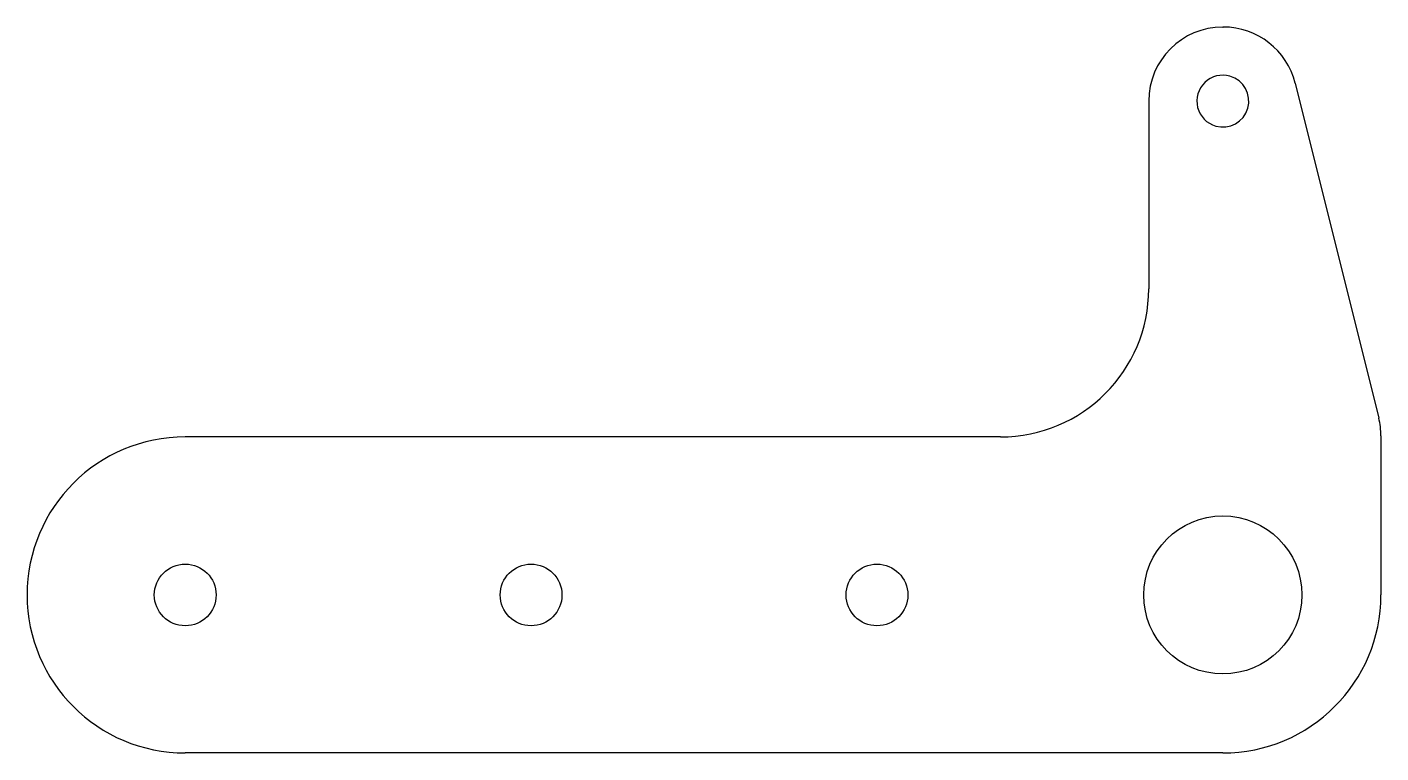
# Model space of a CAD drawing. Extents: x -36 to 238, y -32 to 115.
import ezdxf

# ---------------------------------------------------------------- set-up
doc = ezdxf.new("R2010")
doc.units = 0
doc.header["$MEASUREMENT"] = 0
doc.layers.add('SKETCH', color=7, linetype='CONTINUOUS')

msp = doc.modelspace()

# ---------------------------------------------------------------- linework, layer by layer
at = {"layer": 'SKETCH'}
for p, q in [((205.83, 115), (205.93, 115)), ((220.48, 103.63), (237.38, 35.82)), ((190.83, 100), (190.83, 62)), ((160.83, 32), (-4.17, 32)), ((237.83, 32.2), (237.83, 0)), ((205.83, -32), (-4.17, -32))]:
    msp.add_line(p, q, dxfattribs=at)
for centre, radius in [((205.83, 0), 16), ((-4.17, 0), 6.25), ((65.83, 0), 6.25), ((135.83, 0), 6.25)]:
    msp.add_circle(centre, radius, dxfattribs=at)
for centre, radius, start, end in [((205.83, 100), 15, 90, 180), ((205.93, 100), 15, 13.996, 90), ((205.83, 100), 5.25, 74, 254), ((205.83, 100), 5.25, 254, 74), ((160.83, 62), 30, 270, 360), ((222.83, 32.2), 15, 0, 13.996), ((-4.17, 0), 32, 90, 270), ((205.83, 0), 32, 270, 0)]:
    msp.add_arc(centre, radius, start, end, dxfattribs=at)

doc.saveas('drawing.dxf')
